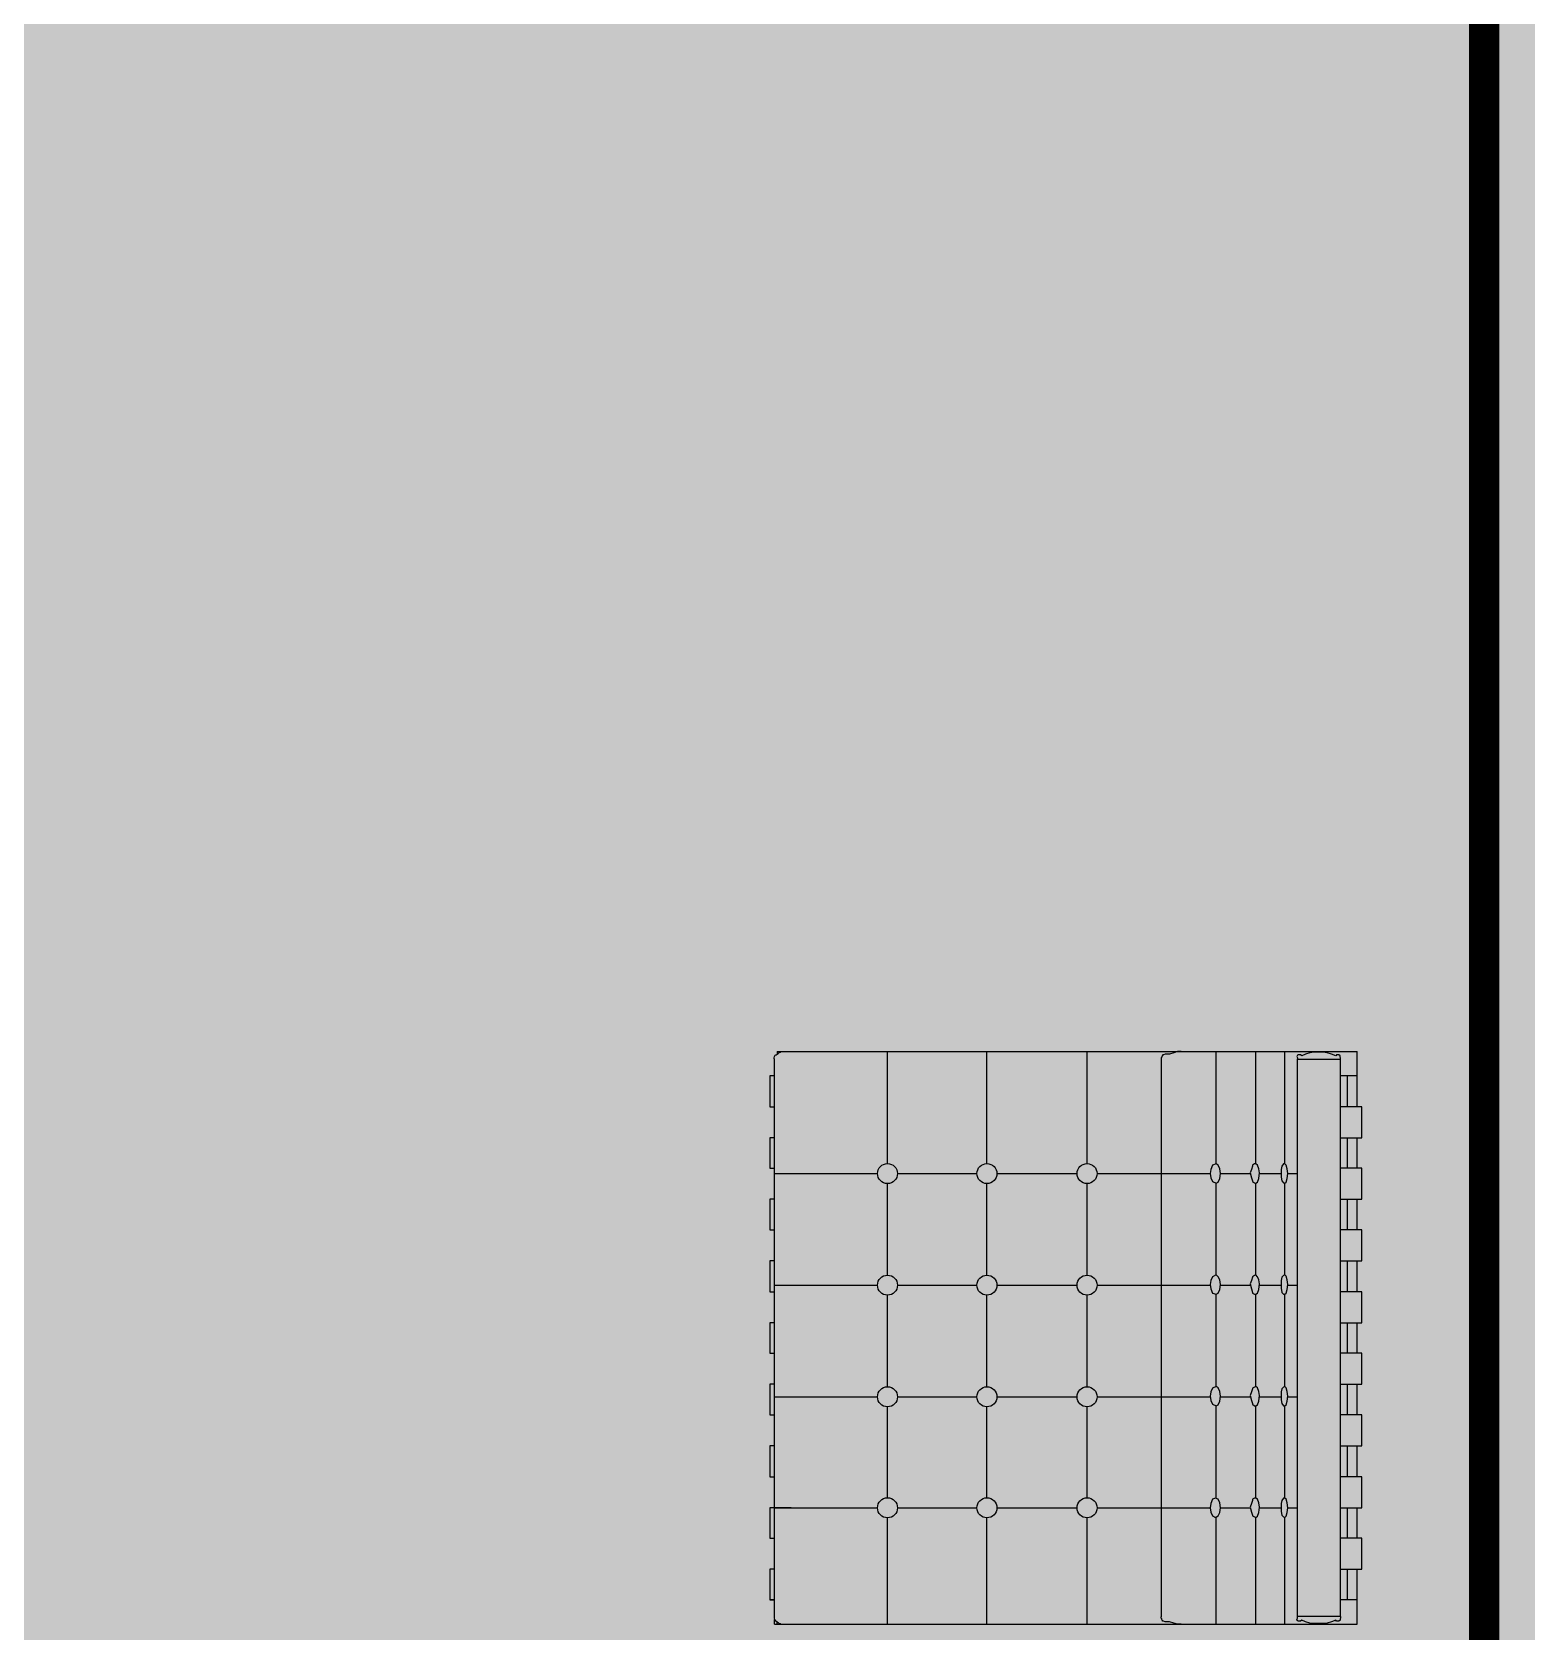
# Model space of a CAD drawing. Header units: millimetres. Extents: x 11706 to 69606, y 10911 to 38811.
# Drawn here: x 41906 to 43863, y 13744 to 15837 of the extents above; entities that cross this region are included whole.
import ezdxf

# ---------------------------------------------------------------- set-up
doc = ezdxf.new("R2010")
doc.units = ezdxf.units.MM
for name, color, linetype in [('floor', 172, 'Continuous'), ('Furniture', 34, 'Continuous'), ('wall', 5, 'Continuous')]:
    doc.layers.add(name, color=color, linetype=linetype)
doc.layers.add('hatch', color=252, linetype='Continuous', lineweight=0)
doc.layers.add('windows line', color=151, linetype='Continuous', lineweight=0)

# ---------------------------------------------------------------- blocks, each defined once
blk = doc.blocks.new('sadfaaa')
at = {"layer": 'hatch', "ltscale": 10}
blk.add_hatch(color=254, dxfattribs=at).paths.add_polyline_path([(-5.55625, 365.125), (-5.55625, 366.7125), (-6.35, 368.3), (-6.35, 374.65), (-768.35, 374.65), (-768.35, 302.41875), (-774.7, 302.41875), (-774.7, 261.9375), (-768.35, 261.9375), (-768.35, 222.25), (-774.7, 222.25), (-774.7, 181.76875), (-768.35, 181.76875), (-768.35, 141.2875), (-774.7, 141.2875), (-774.7, 100.80625), (-768.35, 100.80625), (-768.35, 60.325), (-774.7, 60.325), (-774.7, 19.84375), (-768.35, 19.84375), (-768.35, -19.84375), (-774.7, -19.84375), (-774.7, -60.325), (-768.35, -60.325), (-768.35, -100.80625), (-774.7, -100.80625), (-774.7, -141.2875), (-768.35, -141.2875), (-768.35, -181.76875), (-774.7, -181.76875), (-774.7, -222.25), (-768.35, -222.25), (-768.35, -261.9375), (-774.7, -261.9375), (-774.7, -302.41875), (-768.35, -302.41875), (-768.35, -374.65), (-9.525, -374.65), (-9.525, -370.68125), (-7.9375, -370.68125), (-7.14375, -369.8875), (-6.35, -368.3), (-5.55625, -366.7125), (-5.55625, -365.125)])
for p, q in [((-768.35, 374.65), (-768.35, 302.41875)), ((-6.35, 374.65), (-768.35, 374.65)), ((-746.91875, 366.7125), (-746.125, 367.50625)), ((-746.91875, 365.91875), (-746.91875, 366.7125)), ((-746.91875, 364.33125), (-746.91875, 365.91875)), ((-746.91875, 365.91875), (-746.91875, 365.91875)), ((-746.91875, 364.33125), (-746.91875, -364.33125)), ((-746.125, 369.09375), (-744.5375, 370.68125)), ((-746.125, 369.09375), (-746.125, 369.09375)), ((-746.125, 367.50625), (-746.125, 369.09375)), ((-744.5375, 370.68125), (-742.95, 370.68125)), ((-742.95, 370.68125), (-741.3625, 370.68125)), ((-741.3625, 370.68125), (-740.56875, 369.09375)), ((-740.56875, 369.09375), (-735.0125, 371.475)), ((-735.0125, 371.475), (-729.45625, 373.0625)), ((-729.45625, 373.0625), (-723.9, 373.85625)), ((-723.9, 373.85625), (-718.34375, 373.85625)), ((-718.34375, 373.85625), (-711.99375, 373.85625)), ((-711.99375, 373.85625), (-706.4375, 373.0625)), ((-706.4375, 373.0625), (-700.88125, 371.475)), ((-700.88125, 371.475), (-696.11875, 369.09375)), ((-696.11875, 369.09375), (-694.53125, 370.68125)), ((-694.53125, 370.68125), (-692.94375, 370.68125)), ((-692.94375, 370.68125), (-691.35625, 370.68125)), ((-691.35625, 370.68125), (-690.5625, 369.8875)), ((-690.5625, 369.8875), (-689.76875, 368.3)), ((-689.76875, 368.3), (-690.5625, 366.7125)), ((-690.5625, 366.7125), (-690.5625, 365.91875)), ((-690.5625, 365.91875), (-690.5625, 364.33125)), ((-690.5625, 364.33125), (-690.5625, -364.33125)), ((-15.08125, 374.65), (-17.4625, 374.65)), ((-13.49375, 373.85625), (-15.08125, 374.65)), ((-11.90625, 373.0625), (-13.49375, 373.85625)), ((-11.1125, 372.26875), (-11.90625, 373.0625)), ((-9.525, 371.475), (-11.1125, 372.26875)), ((-9.525, 374.65), (-9.525, 371.475)), ((-8.73125, 370.68125), (-9.525, 371.475)), ((-7.9375, 370.68125), (-8.73125, 370.68125)), ((-7.14375, 369.8875), (-7.9375, 370.68125)), ((-6.35, 368.3), (-7.14375, 369.8875)), ((-6.35, 374.65), (-6.35, 368.3)), ((-5.55625, 366.7125), (-6.35, 368.3)), ((-5.55625, 365.125), (-5.55625, 366.7125)), ((-5.55625, -365.125), (-5.55625, 365.125)), ((-746.91875, 302.41875), (-774.7, 302.41875)), ((-774.7, 302.41875), (-774.7, 261.9375)), ((-774.7, 261.9375), (-746.91875, 261.9375)), ((-768.35, 261.9375), (-768.35, 222.25)), ((-746.91875, 222.25), (-774.7, 222.25)), ((-774.7, 222.25), (-774.7, 181.76875)), ((-774.7, 181.76875), (-746.91875, 181.76875)), ((-768.35, 181.76875), (-768.35, 141.2875)), ((-746.91875, 141.2875), (-774.7, 141.2875)), ((-774.7, 141.2875), (-774.7, 100.80625)), ((-774.7, 100.80625), (-746.91875, 100.80625)), ((-768.35, 100.80625), (-768.35, 60.325)), ((-774.7, 60.325), (-774.7, 19.84375)), ((-746.91875, 60.325), (-774.7, 60.325)), ((-774.7, 19.84375), (-746.91875, 19.84375)), ((-768.35, 19.84375), (-768.35, -19.84375)), ((-774.7, -19.84375), (-774.7, -60.325)), ((-746.91875, -19.84375), (-774.7, -19.84375)), ((-774.7, -60.325), (-746.91875, -60.325)), ((-768.35, -60.325), (-768.35, -100.80625)), ((-746.91875, -100.80625), (-774.7, -100.80625)), ((-774.7, -100.80625), (-774.7, -141.2875)), ((-774.7, -141.2875), (-746.91875, -141.2875)), ((-768.35, -141.2875), (-768.35, -181.76875)), ((-746.91875, -181.76875), (-774.7, -181.76875)), ((-774.7, -181.76875), (-774.7, -222.25)), ((-774.7, -222.25), (-746.91875, -222.25)), ((-768.35, -222.25), (-768.35, -261.9375)), ((-746.91875, -261.9375), (-774.7, -261.9375)), ((-774.7, -261.9375), (-774.7, -302.41875)), ((-774.7, -302.41875), (-746.91875, -302.41875)), ((-768.35, -302.41875), (-768.35, -374.65)), ((-9.525, -374.65), (-768.35, -374.65)), ((-746.91875, -364.33125), (-746.91875, -365.91875)), ((-746.91875, -365.91875), (-746.91875, -365.91875)), ((-746.91875, -365.91875), (-746.91875, -366.7125)), ((-746.91875, -366.7125), (-746.125, -367.50625)), ((-746.125, -367.50625), (-746.125, -369.09375)), ((-746.125, -369.09375), (-746.125, -369.09375)), ((-746.125, -369.09375), (-744.5375, -370.68125)), ((-744.5375, -370.68125), (-742.95, -370.68125)), ((-742.95, -370.68125), (-741.3625, -370.68125)), ((-741.3625, -370.68125), (-740.56875, -369.09375)), ((-740.56875, -369.09375), (-735.0125, -371.475)), ((-735.0125, -371.475), (-729.45625, -373.0625)), ((-729.45625, -373.0625), (-723.9, -373.85625)), ((-723.9, -373.85625), (-718.34375, -373.85625)), ((-718.34375, -373.85625), (-711.99375, -373.85625)), ((-711.99375, -373.85625), (-706.4375, -373.0625)), ((-706.4375, -373.0625), (-700.88125, -371.475)), ((-700.88125, -371.475), (-696.11875, -369.09375)), ((-696.11875, -369.09375), (-694.53125, -370.68125)), ((-694.53125, -370.68125), (-692.94375, -370.68125)), ((-692.94375, -370.68125), (-691.35625, -370.68125)), ((-691.35625, -370.68125), (-690.5625, -369.8875)), ((-690.5625, -365.91875), (-690.5625, -364.33125)), ((-690.5625, -366.7125), (-690.5625, -365.91875)), ((-689.76875, -368.3), (-690.5625, -366.7125)), ((-690.5625, -369.8875), (-689.76875, -368.3)), ((-15.08125, -374.65), (-17.4625, -374.65)), ((-13.49375, -373.85625), (-15.08125, -374.65)), ((-11.90625, -373.0625), (-13.49375, -373.85625)), ((-11.1125, -372.26875), (-11.90625, -373.0625)), ((-9.525, -371.475), (-11.1125, -372.26875)), ((-8.73125, -370.68125), (-9.525, -371.475)), ((-9.525, -374.65), (-9.525, -371.475)), ((-7.9375, -370.68125), (-8.73125, -370.68125)), ((-7.14375, -369.8875), (-7.9375, -370.68125)), ((-6.35, -368.3), (-7.14375, -369.8875)), ((-5.55625, -366.7125), (-6.35, -368.3)), ((-5.55625, -365.125), (-5.55625, -366.7125))]:
    blk.add_line(p, q)
at = {"color": 0}
for p, q in [((-746.91875, 364.33125), (-689.76875, 364.33125)), ((-673.89375, 374.65), (-673.89375, 234.95)), ((-635.79375, 374.65), (-635.79375, 234.95)), ((-584.2, 374.65), (-584.2, 234.15625)), ((-538.1625, 374.65), (-533.4, 374.65)), ((-533.4, 374.65), (-528.6375, 373.0625)), ((-528.6375, 373.0625), (-523.08125, 371.475)), ((-523.08125, 371.475), (-517.525, 371.475)), ((-517.525, 371.475), (-515.14375, 370.68125)), ((-515.14375, 370.68125), (-514.35, 370.68125)), ((-514.35, 370.68125), (-513.55625, 369.09375)), ((-513.55625, 369.09375), (-512.7625, 368.3)), ((-512.7625, 368.3), (-512.7625, 367.50625)), ((-512.7625, 367.50625), (-511.96875, 366.7125)), ((-511.96875, 366.7125), (-511.96875, 365.125)), ((-511.96875, -365.125), (-511.96875, 365.125)), ((-415.13125, 374.65), (-415.13125, 235.74375)), ((-284.1625, 374.65), (-284.1625, 235.74375)), ((-153.9875, 374.65), (-153.9875, 235.74375)), ((-768.35, 342.9), (-746.91875, 342.9)), ((-755.65, 302.41875), (-755.65, 342.9)), ((0, 342.9), (-5.55625, 342.9)), ((-5.55625, 342.9), (0, 342.9)), ((0, 302.41875), (0, 342.9)), ((-5.55625, 302.41875), (0, 302.41875)), ((-755.65, 222.25), (-755.65, 261.9375)), ((0, 261.9375), (-5.55625, 261.9375)), ((0, 222.25), (0, 261.9375)), ((-675.48125, 233.3625), (-677.06875, 228.6)), ((-673.89375, 234.95), (-675.48125, 233.3625)), ((-672.30625, 234.15625), (-673.89375, 234.95)), ((-669.925, 231.775), (-672.30625, 234.15625)), ((-669.13125, 227.0125), (-669.925, 231.775)), ((-638.175, 233.3625), (-639.7625, 228.6)), ((-635.79375, 234.95), (-638.175, 233.3625)), ((-634.20625, 234.15625), (-635.79375, 234.95)), ((-631.825, 232.56875), (-634.20625, 234.15625)), ((-631.825, 231.775), (-631.825, 232.56875)), ((-630.2375, 227.80625), (-631.825, 231.775)), ((-586.58125, 232.56875), (-588.9625, 228.6)), ((-583.40625, 234.95), (-586.58125, 232.56875)), ((-579.4375, 232.56875), (-583.40625, 234.95)), ((-577.05625, 227.80625), (-579.4375, 232.56875)), ((-677.8625, 222.25), (-690.5625, 222.25)), ((-677.06875, 228.6), (-677.8625, 222.25)), ((-677.8625, 222.25), (-677.06875, 215.9)), ((-677.06875, 215.9), (-675.48125, 211.1375)), ((-675.48125, 211.1375), (-673.89375, 209.55)), ((-673.89375, 209.55), (-672.30625, 209.55)), ((-673.89375, 209.55), (-673.89375, 88.9)), ((-672.30625, 209.55), (-669.925, 212.725)), ((-669.925, 212.725), (-669.13125, 216.69375)), ((-669.13125, 221.45625), (-669.13125, 227.0125)), ((-640.55625, 222.25), (-669.13125, 222.25)), ((-669.13125, 216.69375), (-669.13125, 221.45625)), ((-639.7625, 228.6), (-640.55625, 221.45625)), ((-640.55625, 221.45625), (-639.7625, 215.9)), ((-639.7625, 215.9), (-638.175, 211.1375)), ((-638.175, 211.1375), (-635.79375, 209.55)), ((-635.79375, 209.55), (-634.20625, 209.55)), ((-635.79375, 209.55), (-635.79375, 88.9)), ((-634.20625, 209.55), (-631.825, 211.1375)), ((-631.825, 212.725), (-630.2375, 216.69375)), ((-631.825, 211.1375), (-631.825, 212.725)), ((-628.65, 221.45625), (-630.2375, 227.80625)), ((-630.2375, 216.69375), (-628.65, 221.45625)), ((-588.9625, 222.25), (-629.44375, 222.25)), ((-588.9625, 228.6), (-589.75625, 222.25)), ((-589.75625, 222.25), (-588.9625, 215.9)), ((-588.9625, 215.9), (-586.58125, 211.1375)), ((-586.58125, 211.1375), (-583.40625, 209.55)), ((-584.2, 209.55), (-584.2, 88.9)), ((-583.40625, 209.55), (-579.4375, 211.1375)), ((-579.4375, 211.1375), (-577.05625, 216.69375)), ((-576.2625, 222.25), (-577.05625, 227.80625)), ((-577.05625, 216.69375), (-576.2625, 222.25)), ((-427.83125, 222.25), (-576.2625, 222.25)), ((-415.13125, 209.55), (-415.13125, 89.69375)), ((-297.65625, 222.25), (-401.6375, 222.25)), ((-284.1625, 209.55), (-284.1625, 89.69375)), ((-166.6875, 222.25), (-271.4625, 222.25)), ((-153.9875, 209.55), (-153.9875, 89.69375)), ((-5.55625, 222.25), (-140.49375, 222.25)), ((-27.78125, 222.25), (0, 222.25)), ((-755.65, 141.2875), (-755.65, 181.76875)), ((0, 181.76875), (-5.55625, 181.76875)), ((0, 141.2875), (0, 181.76875)), ((-5.55625, 141.2875), (0, 141.2875)), ((-755.65, 60.325), (-755.65, 100.80625)), ((-675.48125, 87.3125), (-677.06875, 82.55)), ((-673.89375, 88.9), (-675.48125, 87.3125)), ((-672.30625, 88.9), (-673.89375, 88.9)), ((-669.925, 85.725), (-672.30625, 88.9)), ((-669.13125, 80.9625), (-669.925, 85.725)), ((-638.175, 87.3125), (-639.7625, 82.55)), ((-635.79375, 88.9), (-638.175, 87.3125)), ((-634.20625, 88.9), (-635.79375, 88.9)), ((-631.825, 86.51875), (-634.20625, 88.9)), ((-631.825, 85.725), (-631.825, 86.51875)), ((-630.2375, 81.75625), (-631.825, 85.725)), ((-586.58125, 87.3125), (-588.9625, 82.55)), ((-584.2, 88.9), (-586.58125, 87.3125)), ((-579.4375, 86.51875), (-584.2, 88.9)), ((-577.05625, 81.75625), (-579.4375, 86.51875)), ((0, 100.80625), (-5.55625, 100.80625)), ((0, 60.325), (0, 100.80625)), ((-677.8625, 76.99375), (-690.5625, 76.99375)), ((-677.06875, 82.55), (-677.8625, 76.2)), ((-677.8625, 76.2), (-677.06875, 69.85)), ((-677.06875, 69.85), (-675.48125, 65.0875)), ((-675.48125, 65.0875), (-673.89375, 63.5)), ((-673.89375, 63.5), (-672.30625, 64.29375)), ((-673.89375, 63.5), (-673.89375, -57.15)), ((-672.30625, 64.29375), (-669.925, 66.675)), ((-669.925, 66.675), (-669.13125, 70.64375)), ((-669.13125, 75.40625), (-669.13125, 80.9625)), ((-640.55625, 76.99375), (-669.13125, 76.99375)), ((-669.13125, 70.64375), (-669.13125, 75.40625)), ((-639.7625, 82.55), (-640.55625, 75.40625)), ((-640.55625, 75.40625), (-639.7625, 69.85)), ((-639.7625, 69.85), (-638.175, 65.0875)), ((-638.175, 65.0875), (-635.79375, 63.5)), ((-635.79375, 63.5), (-634.20625, 64.29375)), ((-635.79375, 63.5), (-635.79375, -57.15)), ((-634.20625, 64.29375), (-631.825, 65.88125)), ((-631.825, 66.675), (-630.2375, 70.64375)), ((-631.825, 65.88125), (-631.825, 66.675)), ((-628.65, 75.40625), (-630.2375, 81.75625)), ((-630.2375, 70.64375), (-628.65, 75.40625)), ((-589.75625, 76.99375), (-629.44375, 76.99375)), ((-588.9625, 82.55), (-589.75625, 76.2)), ((-589.75625, 76.2), (-588.9625, 69.85)), ((-588.9625, 69.85), (-586.58125, 65.0875)), ((-586.58125, 65.0875), (-584.2, 63.5)), ((-584.2, 63.5), (-579.4375, 65.88125)), ((-584.2, 63.5), (-584.2, -57.15)), ((-579.4375, 65.88125), (-577.05625, 70.64375)), ((-576.2625, 76.2), (-577.05625, 81.75625)), ((-427.83125, 76.99375), (-577.05625, 76.99375)), ((-577.05625, 70.64375), (-576.2625, 76.2)), ((-415.13125, 63.5), (-415.13125, -56.35625)), ((-297.65625, 76.99375), (-401.6375, 76.99375)), ((-284.1625, 63.5), (-284.1625, -56.35625)), ((-166.6875, 76.99375), (-271.4625, 76.99375)), ((-153.9875, 63.5), (-153.9875, -56.35625)), ((-5.55625, 76.99375), (-140.49375, 76.99375)), ((-5.55625, 60.325), (0, 60.325)), ((-755.65, -19.84375), (-755.65, 19.84375)), ((0, 19.84375), (-5.55625, 19.84375)), ((0, -19.84375), (0, 19.84375)), ((-5.55625, -19.84375), (0, -19.84375)), ((-755.65, -100.80625), (-755.65, -60.325)), ((-675.48125, -58.7375), (-677.06875, -63.5)), ((-673.89375, -57.15), (-675.48125, -58.7375)), ((-672.30625, -57.15), (-673.89375, -57.15)), ((-669.925, -59.53125), (-672.30625, -57.15)), ((-669.13125, -65.0875), (-669.925, -59.53125)), ((-638.175, -58.7375), (-639.7625, -63.5)), ((-635.79375, -57.15), (-638.175, -58.7375)), ((-634.20625, -57.15), (-635.79375, -57.15)), ((-631.825, -58.7375), (-634.20625, -57.15)), ((-631.825, -59.53125), (-631.825, -58.7375)), ((-630.2375, -64.29375), (-631.825, -59.53125)), ((-586.58125, -58.7375), (-588.9625, -63.5)), ((-584.2, -57.15), (-586.58125, -58.7375)), ((-579.4375, -58.7375), (-584.2, -57.15)), ((-577.05625, -64.29375), (-579.4375, -58.7375)), ((0, -60.325), (-5.55625, -60.325)), ((0, -100.80625), (0, -60.325)), ((-677.8625, -69.05625), (-690.5625, -69.05625)), ((-677.06875, -63.5), (-677.8625, -69.85)), ((-677.8625, -69.85), (-677.06875, -76.2)), ((-677.06875, -76.2), (-675.48125, -80.9625)), ((-675.48125, -80.9625), (-673.89375, -82.55)), ((-673.89375, -82.55), (-672.30625, -81.75625)), ((-673.89375, -82.55), (-673.89375, -202.40625)), ((-672.30625, -81.75625), (-669.925, -79.375)), ((-669.925, -79.375), (-669.13125, -75.40625)), ((-669.13125, -70.64375), (-669.13125, -65.0875)), ((-640.55625, -69.05625), (-669.13125, -69.05625)), ((-669.13125, -75.40625), (-669.13125, -70.64375)), ((-639.7625, -63.5), (-640.55625, -70.64375)), ((-640.55625, -70.64375), (-639.7625, -76.2)), ((-639.7625, -76.2), (-638.175, -80.16875)), ((-638.175, -80.16875), (-635.79375, -82.55)), ((-635.79375, -82.55), (-634.20625, -81.75625)), ((-635.79375, -82.55), (-635.79375, -202.40625)), ((-634.20625, -81.75625), (-631.825, -80.16875)), ((-631.825, -79.375), (-630.2375, -75.40625)), ((-631.825, -80.16875), (-631.825, -79.375)), ((-628.65, -70.64375), (-630.2375, -64.29375)), ((-630.2375, -75.40625), (-628.65, -70.64375)), ((-589.75625, -69.05625), (-629.44375, -69.05625)), ((-588.9625, -63.5), (-589.75625, -69.85)), ((-589.75625, -69.85), (-588.9625, -76.2)), ((-588.9625, -76.2), (-586.58125, -80.16875)), ((-586.58125, -80.16875), (-584.2, -82.55)), ((-584.2, -82.55), (-579.4375, -80.16875)), ((-584.2, -82.55), (-584.2, -202.40625)), ((-579.4375, -80.16875), (-577.05625, -75.40625)), ((-576.2625, -69.85), (-577.05625, -64.29375)), ((-427.83125, -69.05625), (-577.05625, -69.05625)), ((-577.05625, -75.40625), (-576.2625, -69.85)), ((-415.13125, -82.55), (-415.13125, -201.6125)), ((-297.65625, -69.05625), (-401.6375, -69.05625)), ((-284.1625, -82.55), (-284.1625, -201.6125)), ((-166.6875, -69.05625), (-271.4625, -69.05625)), ((-153.9875, -82.55), (-153.9875, -201.6125)), ((-5.55625, -69.05625), (-140.49375, -69.05625)), ((-5.55625, -100.80625), (0, -100.80625)), ((-755.65, -181.76875), (-755.65, -141.2875)), ((0, -141.2875), (-5.55625, -141.2875)), ((0, -181.76875), (0, -141.2875)), ((-5.55625, -181.76875), (0, -181.76875)), ((-677.06875, -208.75625), (-677.8625, -215.10625)), ((-675.48125, -203.99375), (-677.06875, -208.75625)), ((-673.89375, -202.40625), (-675.48125, -203.99375)), ((-672.30625, -203.2), (-673.89375, -202.40625)), ((-669.925, -205.58125), (-672.30625, -203.2)), ((-669.13125, -210.34375), (-669.925, -205.58125)), ((-639.7625, -208.75625), (-640.55625, -215.9)), ((-638.175, -203.99375), (-639.7625, -208.75625)), ((-635.79375, -202.40625), (-638.175, -203.99375)), ((-634.20625, -203.2), (-635.79375, -202.40625)), ((-631.825, -204.7875), (-634.20625, -203.2)), ((-631.825, -205.58125), (-631.825, -204.7875)), ((-630.2375, -209.55), (-631.825, -205.58125)), ((-588.9625, -208.75625), (-589.75625, -215.10625)), ((-586.58125, -203.99375), (-588.9625, -208.75625)), ((-584.2, -202.40625), (-586.58125, -203.99375)), ((-579.4375, -204.7875), (-584.2, -202.40625)), ((-577.05625, -209.55), (-579.4375, -204.7875)), ((-755.65, -261.9375), (-755.65, -222.25)), ((-677.8625, -215.10625), (-690.5625, -215.10625)), ((-677.8625, -215.10625), (-677.06875, -221.45625)), ((-677.06875, -221.45625), (-675.48125, -226.21875)), ((-675.48125, -226.21875), (-673.89375, -227.80625)), ((-673.89375, -227.80625), (-672.30625, -227.80625)), ((-673.89375, -227.80625), (-673.89375, -374.65)), ((-672.30625, -227.80625), (-669.925, -224.63125)), ((-669.925, -224.63125), (-669.13125, -220.6625)), ((-669.13125, -215.9), (-669.13125, -210.34375)), ((-640.55625, -215.10625), (-669.13125, -215.10625)), ((-669.13125, -220.6625), (-669.13125, -215.9)), ((-640.55625, -215.9), (-639.7625, -221.45625)), ((-639.7625, -221.45625), (-638.175, -226.21875)), ((-638.175, -226.21875), (-635.79375, -227.80625)), ((-635.79375, -227.80625), (-634.20625, -227.80625)), ((-635.79375, -227.80625), (-635.79375, -374.65)), ((-634.20625, -227.80625), (-631.825, -226.21875)), ((-631.825, -224.63125), (-630.2375, -220.6625)), ((-631.825, -226.21875), (-631.825, -224.63125)), ((-628.65, -215.9), (-630.2375, -209.55)), ((-630.2375, -220.6625), (-628.65, -215.9)), ((-589.75625, -215.10625), (-629.44375, -215.10625)), ((-589.75625, -215.10625), (-588.9625, -221.45625)), ((-588.9625, -221.45625), (-586.58125, -226.21875)), ((-586.58125, -226.21875), (-584.2, -227.80625)), ((-584.2, -227.80625), (-579.4375, -226.21875)), ((-584.2, -227.80625), (-584.2, -374.65)), ((-579.4375, -226.21875), (-577.05625, -220.6625)), ((-576.2625, -215.10625), (-577.05625, -209.55)), ((-577.05625, -220.6625), (-576.2625, -215.10625)), ((-427.83125, -215.10625), (-577.05625, -215.10625)), ((-415.13125, -227.80625), (-415.13125, -374.65)), ((-297.65625, -215.10625), (-401.6375, -215.10625)), ((-284.1625, -227.80625), (-284.1625, -374.65)), ((-166.6875, -215.10625), (-271.4625, -215.10625)), ((-153.9875, -227.80625), (-153.9875, -374.65)), ((-5.55625, -215.10625), (-140.49375, -215.10625)), ((0, -222.25), (-5.55625, -222.25)), ((0, -261.9375), (0, -222.25)), ((-5.55625, -261.9375), (0, -261.9375)), ((-755.65, -342.9), (-755.65, -302.41875)), ((0, -302.41875), (-5.55625, -302.41875)), ((0, -342.9), (0, -302.41875)), ((-768.35, -342.9), (-746.91875, -342.9)), ((-5.55625, -342.9), (0, -342.9)), ((-746.91875, -364.33125), (-689.76875, -364.33125)), ((-538.1625, -374.65), (-533.4, -374.65)), ((-533.4, -374.65), (-528.6375, -373.0625)), ((-528.6375, -373.0625), (-523.08125, -371.475)), ((-523.08125, -371.475), (-517.525, -371.475)), ((-517.525, -371.475), (-515.14375, -370.68125)), ((-515.14375, -370.68125), (-514.35, -370.68125)), ((-514.35, -370.68125), (-513.55625, -369.09375)), ((-513.55625, -369.09375), (-512.7625, -368.3)), ((-512.7625, -367.50625), (-511.96875, -366.7125)), ((-512.7625, -368.3), (-512.7625, -367.50625)), ((-511.96875, -366.7125), (-511.96875, -365.125))]:
    blk.add_line(p, q, dxfattribs=at)
for centre in [(-415.13125, 222.25), (-284.1625, 222.25), (-153.9875, 222.25), (-415.13125, 76.99375), (-284.1625, 76.99375), (-153.9875, 76.99375), (-415.13125, -69.05625), (-284.1625, -69.05625), (-153.9875, -69.05625), (-415.13125, -215.10625), (-284.1625, -215.10625), (-153.9875, -215.10625)]:
    blk.add_circle(centre, 13.09086, dxfattribs=at)

msp = doc.modelspace()

# ---------------------------------------------------------------- hatches: boundary and pattern name
at = {"layer": 'floor'}
h = msp.add_hatch(dxfattribs=at)
h.set_pattern_fill('ANGLE', color=252, scale=40, style=0)
h.set_pattern_definition([(0, (-135610.08, 201539), (0, 279.4), [203.2, -76.2]), (90, (-135610.08, 201539), (-279.4, 2e-14), [203.2, -76.2])])
h.paths.add_polyline_path([(34106.5, 24820.5), (40906.5, 24820.5), (40906.5, 14885.5), (34106.5, 14885.5)], flags=16)
h.paths.add_polyline_path([(31206.5, 27460.5), (34706.5, 27460.5), (34706.5, 28235.5), (35906.5, 28235.5), (35906.5, 27415.5), (35911.5, 27410.5), (36901.5, 27410.5), (36906.5, 27415.5), (36906.5, 28235.5), (38106.5, 28235.5), (38106.5, 27415.5), (38111.5, 27410.5), (38631.5, 27410.5), (39406.5, 27410.5), (39406.5, 28260.5), (43006.5, 28260.5), (43006.5, 27460.5), (43806.5, 27460.5), (43806.5, 11710.5), (31206.5, 11710.5)])
at = {"layer": 'floor', "true_color": 0xfef4cd}
h = msp.add_hatch(color=254, dxfattribs=at)
h.paths.add_polyline_path([(43806.5, 27460.5), (48531.5, 27460.5), (48531.5, 22685.5), (48306.5, 22685.5), (48306.5, 22085.5), (48906.5, 22085.5), (48906.5, 22685.5), (48681.5, 22685.5), (48681.5, 27460.5), (63331.5, 27460.5), (63331.5, 22685.5), (63106.5, 22685.5), (63106.5, 22085.5), (63706.5, 22085.5), (63706.5, 22310.5), (63856.5, 22310.5), (63856.5, 22460.5), (63706.5, 22460.5), (63706.5, 22685.5), (63481.5, 22685.5), (63481.5, 27460.5), (68906.5, 27460.5), (68906.5, 22460.5), (64667.3, 22460.5), (64667.3, 22311.1), (65306.5, 22311.1), (65306.5, 20885.5), (65406.5, 20885.5), (65406.5, 22311.1), (68906.5, 22311.1), (68906.5, 19785.5), (65406.5, 19785.5), (65406.5, 19885.5), (65306.5, 19885.5), (65306.5, 19585.5), (65406.5, 19585.5), (65406.5, 18585.5), (65306.5, 18585.5), (65306.5, 17010.5), (64906.5, 17010.5), (64906.5, 16760.5), (63906.5, 16760.5), (63906.5, 17010.5), (63706.5, 17010.5), (63706.5, 17085.5), (63106.5, 17085.5), (63106.5, 16485.5), (63506.5, 16485.5), (63506.5, 11710.5), (56081.5, 11710.5), (56081.5, 16485.5), (56306.5, 16485.5), (56306.5, 17085.5), (55706.5, 17085.5), (55706.5, 16485.5), (55931.5, 16485.5), (55931.5, 11710.5), (48681.5, 11710.5), (48681.5, 16485.5), (48906.5, 16485.5), (48906.5, 17085.5), (48306.5, 17085.5), (48306.5, 16485.5), (48531.5, 16485.5), (48531.5, 11710.5), (43806.5, 11710.5)])
h.paths.add_polyline_path([(48606.5, 20751.9), (48506.5, 20751.9), (48506.5, 18419.2), (48606.5, 18419.2)], flags=16)
h.paths.add_polyline_path([(55706.5, 22685.5), (56306.5, 22685.5), (56306.5, 22085.5), (55706.5, 22085.5)], flags=16)
at = {"layer": 'hatch', "true_color": 0xc3db84}
h = msp.add_hatch(color=53, dxfattribs=at)
h.paths.add_polyline_path([(34106.5, 24820.5), (40906.5, 24820.5), (40906.5, 14885.5), (34106.5, 14885.5)], flags=16)
h.paths.add_polyline_path([(31206.5, 27460.5), (34706.5, 27460.5), (34706.5, 28235.5), (35906.5, 28235.5), (35906.5, 27415.5), (35911.5, 27410.5), (36901.5, 27410.5), (36906.5, 27415.5), (36906.5, 28235.5), (38106.5, 28235.5), (38106.5, 27415.5), (38111.5, 27410.5), (38631.5, 27410.5), (39406.5, 27410.5), (39406.5, 28260.5), (43006.5, 28260.5), (43006.5, 27460.5), (43806.5, 27460.5), (43806.5, 11710.5), (31206.5, 11710.5)])
at = {"layer": 'wall', "true_color": 0x706e6b}
h = msp.add_hatch(color=8, dxfattribs=at)
h.paths.add_polyline_path([(12406.5, 15910.5), (16506.5, 15910.5), (16506.5, 16010.5), (16606.5, 16010.5), (16606.5, 14810.5), (16506.5, 14810.5), (16506.5, 15810.5), (12406.5, 15810.5)])
h.paths.add_polyline_path([(68906.5, 19785.5), (65406.5, 19785.5), (65406.5, 19885.5), (65306.5, 19885.5), (65306.5, 19585.5), (65406.5, 19585.5), (65406.5, 19685.5), (68906.5, 19685.5)])
h.paths.add_polyline_path([(68906.5, 22460.5), (64667.3, 22460.5), (64667.3, 22311.1), (65306.5, 22311.1), (65306.5, 20885.5), (65406.5, 20885.5), (65406.5, 22311.1), (68906.5, 22311.1)])
h.paths.add_polyline_path([(16606.5, 13910.5), (16506.5, 13910.5), (16506.5, 11710.5), (16606.5, 11710.5)])
h.paths.add_polyline_path([(65406.5, 18585.5), (65306.5, 18585.5), (65306.5, 17010.5), (65406.5, 17010.5)])
h.paths.add_polyline_path([(63706.5, 16485.5), (63506.5, 16485.5), (63506.5, 11710.5), (63706.5, 11710.5)])
h.paths.add_polyline_path([(63906.5, 17010.5), (63706.5, 17010.5), (63706.5, 16760.5), (63906.5, 16760.5)])
h.paths.add_polyline_path([(66906.5, 17010.5), (64906.5, 17010.5), (64906.5, 16760.5), (66906.5, 16760.5)])
h.paths.add_polyline_path([(63481.5, 27460.5), (63331.5, 27460.5), (63331.5, 22685.5), (63481.5, 22685.5)], flags=16)
h.paths.add_polyline_path([(63856.5, 22460.5), (63706.5, 22460.5), (63706.5, 22310.5), (63856.5, 22310.5)], flags=17)
h.paths.add_polyline_path([(56081.5, 16485.5), (55931.5, 16485.5), (55931.5, 11710.5), (56081.5, 11710.5)])
h.paths.add_polyline_path([(48681.5, 16485.5), (48531.5, 16485.5), (48531.5, 11710.5), (48681.5, 11710.5)])
h.paths.add_polyline_path([(48681.5, 27460.5), (48531.5, 27460.5), (48531.5, 22685.5), (48681.5, 22685.5)], flags=16)
h.paths.add_polyline_path([(19056.5, 22085.5), (18956.5, 22085.5), (18956.5, 17085.5), (19056.5, 17085.5)])
h.paths.add_polyline_path([(26806.5, 13826.7), (26706.5, 13826.7), (26706.5, 11710.5), (26806.5, 11710.5)])
h.paths.add_polyline_path([(18706.5, 22435.5), (12406.5, 22435.5), (12406.5, 22335.5), (18706.5, 22335.5)])
h.paths.add_polyline_path([(26106.5, 22435.5), (19306.5, 22435.5), (19306.5, 22335.5), (26106.5, 22335.5)], flags=17)
h.paths.add_polyline_path([(12406.5, 18085.5), (12406.5, 18185.5), (16606.5, 18185.5), (16606.5, 16910.5), (16506.5, 16910.5), (16506.5, 18085.5)])
h.paths.add_polyline_path([(31206.5, 16835.5), (28206.5, 16835.5), (28206.5, 16735.5), (31206.5, 16735.5)])
h.paths.add_polyline_path([(19306.5, 22956.8), (19206.5, 22956.8), (19206.5, 22685.5), (19306.5, 22685.5)], flags=17)
h.paths.add_polyline_path([(28206.5, 22435.5), (31206.5, 22435.5), (31206.5, 22335.5), (28206.5, 22335.5)], flags=17)
h.paths.add_polyline_path([(69506.5, 20085.5), (68906.5, 20085.5), (68906.5, 19485.5), (69506.5, 19485.5)])
h.paths.add_polyline_path([(66906.5, 15610.5), (66906.5, 17010.5), (68906.5, 17010.5), (68906.5, 17885.5), (69606.5, 17885.5), (69606.5, 16310.5), (67606.5, 16310.5), (67606.5, 15610.5)])
h.paths.add_polyline_path([(48606.5, 20751.9), (48506.5, 20751.9), (48506.5, 18419.2), (48606.5, 18419.2)])
h.paths.add_polyline_path([(43506.5, 11710.5), (44106.5, 11710.5), (44106.5, 11010.5), (43506.5, 11010.5)])
h.paths.add_polyline_path([(63106.5, 22685.5), (63706.5, 22685.5), (63706.5, 22085.5), (63106.5, 22085.5)], flags=17)
h.paths.add_polyline_path([(69606.5, 23085.5), (68906.5, 23085.5), (68906.5, 21685.5), (69606.5, 21685.5)])
h.paths.add_polyline_path([(65706.5, 11710.5), (66906.5, 11710.5), (66906.5, 14610.5), (67606.5, 14610.5), (67606.5, 10910.5), (65706.5, 10910.5)])
h.paths.add_polyline_path([(62706.5, 11710.5), (64106.5, 11710.5), (64106.5, 10910.5), (62706.5, 10910.5)])
h.paths.add_polyline_path([(55306.5, 11710.5), (56706.5, 11710.5), (56706.5, 10910.5), (55306.5, 10910.5)])
h.paths.add_polyline_path([(47906.5, 11710.5), (49306.5, 11710.5), (49306.5, 10910.5), (47906.5, 10910.5)])
h.paths.add_polyline_path([(60506.5, 11710.5), (61106.5, 11710.5), (61106.5, 11010.5), (60506.5, 11010.5)])
h.paths.add_polyline_path([(58306.5, 11710.5), (58906.5, 11710.5), (58906.5, 11010.5), (58306.5, 11010.5)])
h.paths.add_polyline_path([(53106.5, 11710.5), (53706.5, 11710.5), (53706.5, 11010.5), (53106.5, 11010.5)])
h.paths.add_polyline_path([(50906.5, 11710.5), (51506.5, 11710.5), (51506.5, 11010.5), (50906.5, 11010.5)])
h.paths.add_polyline_path([(45706.5, 11710.5), (46306.5, 11710.5), (46306.5, 11010.5), (45706.5, 11010.5)])
h.paths.add_polyline_path([(48306.5, 17085.5), (48906.5, 17085.5), (48906.5, 16485.5), (48306.5, 16485.5)])
h.paths.add_polyline_path([(55706.5, 17085.5), (56306.5, 17085.5), (56306.5, 16485.5), (55706.5, 16485.5)])
h.paths.add_polyline_path([(63106.5, 17085.5), (63706.5, 17085.5), (63706.5, 16485.5), (63106.5, 16485.5)])
h.paths.add_polyline_path([(55706.5, 22685.5), (56306.5, 22685.5), (56306.5, 22085.5), (55706.5, 22085.5)], flags=17)
h.paths.add_polyline_path([(48306.5, 22685.5), (48906.5, 22685.5), (48906.5, 22085.5), (48306.5, 22085.5)], flags=17)
h.paths.add_polyline_path([(40506.5, 11710.5), (41906.5, 11710.5), (41906.5, 10910.5), (40506.5, 10910.5)])
h.paths.add_polyline_path([(33506.5, 17085.5), (34106.5, 17085.5), (34106.5, 16485.5), (33506.5, 16485.5)])
h.paths.add_polyline_path([(40906.5, 17085.5), (41506.5, 17085.5), (41506.5, 16485.5), (40906.5, 16485.5)])
h.paths.add_polyline_path([(40906.5, 22685.5), (41506.5, 22685.5), (41506.5, 22085.5), (40906.5, 22085.5)], flags=17)
h.paths.add_polyline_path([(33506.5, 22685.5), (34106.5, 22685.5), (34106.5, 22085.5), (33506.5, 22085.5)], flags=17)
h.paths.add_polyline_path([(26406.5, 20751.9), (26506.5, 20751.9), (26506.5, 18419.2), (26406.5, 18419.2)])
h.paths.add_polyline_path([(33106.5, 11710.5), (34506.5, 11710.5), (34506.5, 10910.5), (33106.5, 10910.5)])
h.paths.add_polyline_path([(38306.5, 11710.5), (38906.5, 11710.5), (38906.5, 11010.5), (38306.5, 11010.5)])
h.paths.add_polyline_path([(36106.5, 11710.5), (36706.5, 11710.5), (36706.5, 11010.5), (36106.5, 11010.5)])
h.paths.add_polyline_path([(30906.5, 11710.5), (31506.5, 11710.5), (31506.5, 11010.5), (30906.5, 11010.5)])
h.paths.add_polyline_path([(11746.5, 20385.5), (12406.5, 20385.5), (12406.5, 20985.5), (11746.5, 20985.5)])
h.paths.add_polyline_path([(12406.5, 20985.5), (11706.5, 20985.5), (11706.5, 23360.5), (12406.5, 23360.5)])
h.paths.add_polyline_path([(11746.5, 18785.5), (12406.5, 18785.5), (12406.5, 18185.5), (11746.5, 18185.5)])
h.paths.add_polyline_path([(11746.5, 15210.5), (12406.5, 15210.5), (12406.5, 15810.5), (11746.5, 15810.5)])
h.paths.add_polyline_path([(11746.5, 13610.5), (12406.5, 13610.5), (12406.5, 13010.5), (11746.5, 13010.5)])
h.paths.add_polyline_path([(12406.5, 18185.5), (11706.5, 18185.5), (11706.5, 15810.5), (12406.5, 15810.5)])
h.paths.add_polyline_path([(25706.5, 11710.5), (27106.5, 11710.5), (27106.5, 10910.5), (25706.5, 10910.5)])
h.paths.add_polyline_path([(18306.5, 11710.5), (19706.5, 11710.5), (19706.5, 10910.5), (18306.5, 10910.5)])
h.paths.add_polyline_path([(28706.5, 11710.5), (29306.5, 11710.5), (29306.5, 11010.5), (28706.5, 11010.5)])
h.paths.add_polyline_path([(23506.5, 11710.5), (24106.5, 11710.5), (24106.5, 11010.5), (23506.5, 11010.5)])
h.paths.add_polyline_path([(21306.5, 11710.5), (21906.5, 11710.5), (21906.5, 11010.5), (21306.5, 11010.5)])
h.paths.add_polyline_path([(16306.5, 11710.5), (16906.5, 11710.5), (16906.5, 11010.5), (16306.5, 11010.5)])
h.paths.add_polyline_path([(14306.5, 11710.5), (14906.5, 11710.5), (14906.5, 11010.5), (14306.5, 11010.5)])
h.paths.add_polyline_path([(11706.5, 13010.5), (12406.5, 13010.5), (12406.5, 11710.5), (12906.5, 11710.5), (12906.5, 10910.5), (11706.5, 10910.5)])
h.paths.add_polyline_path([(18706.5, 17085.5), (19306.5, 17085.5), (19306.5, 16485.5), (18706.5, 16485.5)])
h.paths.add_polyline_path([(26106.5, 17085.5), (26706.5, 17085.5), (26706.5, 16485.5), (26106.5, 16485.5)])
h.paths.add_polyline_path([(26106.5, 22685.5), (26706.5, 22685.5), (26706.5, 22085.5), (26106.5, 22085.5)], flags=17)
h.paths.add_polyline_path([(18706.5, 22685.5), (19306.5, 22685.5), (19306.5, 22085.5), (18706.5, 22085.5)], flags=17)
h.paths.add_polyline_path([(14306.5, 31260.5), (14406.5, 31260.5), (14406.5, 30060.5), (14906.5, 30060.5), (14906.5, 29960.5), (14306.5, 29960.5)], flags=17)
h.paths.add_polyline_path([(26456.5, 27460.5), (26356.5, 27460.5), (26356.5, 23766.8), (26456.5, 23766.8)], flags=17)
h.paths.add_polyline_path([(19306.5, 27460.5), (19206.5, 27460.5), (19206.5, 23766.8), (19306.5, 23766.8)], flags=17)
h.paths.add_polyline_path([(11706.5, 28260.5), (12606.5, 28260.5), (12606.5, 27460.5), (12406.5, 27460.5), (12406.5, 26160.5), (11706.5, 26160.5)])
h.paths.add_polyline_path([(16906.5, 27460.5), (13406.5, 27460.5), (13406.5, 28260.5), (16906.5, 28260.5)])
h.paths.add_polyline_path([(11906.5, 30560.5), (11906.5, 31860.5), (15506.5, 31860.5), (15506.5, 28260.5), (14906.5, 28260.5), (14906.5, 31260.5), (12506.5, 31260.5), (12506.5, 30560.5)])
h.paths.add_polyline_path([(12506.5, 29560.5), (11906.5, 29560.5), (11906.5, 28260.5), (12506.5, 28260.5)], flags=17)
h.paths.add_polyline_path([(33106.5, 27460.5), (34506.5, 27460.5), (34506.5, 28260.5), (33106.5, 28260.5)], flags=16)
h.paths.add_polyline_path([(11746.5, 23960.5), (12406.5, 23960.5), (12406.5, 23360.5), (11746.5, 23360.5)])
h.paths.add_polyline_path([(11746.5, 25560.5), (12406.5, 25560.5), (12406.5, 26160.5), (11746.5, 26160.5)])
h.paths.add_polyline_path([(25706.5, 27460.5), (27106.5, 27460.5), (27106.5, 28260.5), (25706.5, 28260.5)], flags=17)
h.paths.add_polyline_path([(18306.5, 27460.5), (19706.5, 27460.5), (19706.5, 28260.5), (18306.5, 28260.5)], flags=17)
h.paths.add_polyline_path([(23506.5, 27460.5), (24106.5, 27460.5), (24106.5, 28160.5), (23506.5, 28160.5)], flags=17)
h.paths.add_polyline_path([(21306.5, 27460.5), (21906.5, 27460.5), (21906.5, 28160.5), (21306.5, 28160.5)], flags=17)
h.paths.add_polyline_path([(30906.5, 27460.5), (31506.5, 27460.5), (31506.5, 28160.5), (30906.5, 28160.5)], flags=17)
h.paths.add_polyline_path([(28706.5, 27460.5), (29306.5, 27460.5), (29306.5, 28160.5), (28706.5, 28160.5)], flags=17)
h.paths.add_polyline_path([(47906.5, 27660.5), (46306.5, 27660.5), (46306.5, 27460.5), (47906.5, 27460.5)], flags=17)
h.paths.add_polyline_path([(45706.5, 27660.5), (44106.5, 27660.5), (44106.5, 27460.5), (45706.5, 27460.5)], flags=17)
h.paths.add_polyline_path([(43006.5, 27460.5), (43006.5, 28260.5), (43406.5, 28260.5), (43406.5, 29360.5), (44106.5, 29360.5), (44106.5, 28260.5), (44106.5, 27460.5)], flags=16)
h.paths.add_polyline_path([(46306.5, 27460.5), (45706.5, 27460.5), (45706.5, 28160.5), (46306.5, 28160.5)], flags=16)
h.paths.add_polyline_path([(55306.5, 27460.5), (56706.5, 27460.5), (56706.5, 28260.5), (55306.5, 28260.5)], flags=16)
h.paths.add_polyline_path([(47906.5, 27460.5), (49306.5, 27460.5), (49306.5, 28260.5), (47906.5, 28260.5)], flags=16)
h.paths.add_polyline_path([(53106.5, 27460.5), (53706.5, 27460.5), (53706.5, 28160.5), (53106.5, 28160.5)], flags=16)
h.paths.add_polyline_path([(50906.5, 27460.5), (51506.5, 27460.5), (51506.5, 28160.5), (50906.5, 28160.5)], flags=16)
h.paths.add_polyline_path([(38306.5, 27460.5), (38306.5, 28260.5), (38406.5, 28260.5), (38406.5, 29160.5), (39106.5, 29160.5), (39106.5, 28260.5), (39406.5, 28260.5), (39406.5, 27460.5)], flags=16)
h.paths.add_polyline_path([(40969.2, 28260.5), (41451.7, 28260.5), (41451.7, 27460.5), (40969.2, 27460.5)], flags=17)
h.paths.add_polyline_path([(67906.5, 27460.5), (67906.5, 28260.5), (69606.5, 28260.5), (69606.5, 26885.5), (68906.5, 26885.5), (68906.5, 27460.5)])
h.paths.add_polyline_path([(65706.5, 27460.5), (66306.5, 27460.5), (66306.5, 28160.5), (65706.5, 28160.5)])
h.paths.add_polyline_path([(62706.5, 27460.5), (64106.5, 27460.5), (64106.5, 28260.5), (62706.5, 28260.5)], flags=16)
h.paths.add_polyline_path([(60506.5, 27460.5), (61106.5, 27460.5), (61106.5, 28160.5), (60506.5, 28160.5)], flags=16)
h.paths.add_polyline_path([(58306.5, 27460.5), (58906.5, 27460.5), (58906.5, 28160.5), (58306.5, 28160.5)], flags=16)
h.paths.add_polyline_path([(69506.5, 25285.5), (68906.5, 25285.5), (68906.5, 24685.5), (69506.5, 24685.5)])
h.paths.add_polyline_path([(48906.5, 31560.5), (48606.5, 31560.5), (48606.5, 31260.5), (48906.5, 31260.5)])
h.paths.add_polyline_path([(48906.5, 38810.5), (48606.5, 38810.5), (48606.5, 38510.5), (48906.5, 38510.5)])
h.paths.add_polyline_path([(45106.5, 33360.5), (45106.5, 38810.5), (44256.5, 38810.5), (44256.5, 38110.5), (44406.5, 38110.5), (44406.5, 33360.5)])
h.paths.add_polyline_path([(41106.5, 32860.5), (41506.5, 32860.5), (41506.5, 33760.5), (41106.5, 33760.5), (41106.5, 38110.5), (40756.5, 38110.5), (40756.5, 38810.5), (41756.5, 38810.5), (41756.5, 38110.5), (41606.5, 38110.5), (41606.5, 31960.5), (41706.5, 31960.5), (41706.5, 31260.5), (41106.5, 31260.5)])
h.paths.add_polyline_path([(43656.5, 38760.5), (43306.5, 38760.5), (43306.5, 38110.5), (43656.5, 38110.5)])
h.paths.add_polyline_path([(42706.5, 38760.5), (42356.5, 38760.5), (42356.5, 38110.5), (42706.5, 38110.5)])
h.paths.add_polyline_path([(33906.5, 37485.5), (33906.5, 38810.5), (39156.5, 38810.5), (39156.5, 38110.5), (34606.5, 38110.5), (34606.5, 37485.5)])
h.paths.add_polyline_path([(39106.5, 31260.5), (38406.5, 31260.5), (38406.5, 30360.5), (39106.5, 30360.5)])
h.paths.add_polyline_path([(33906.5, 32585.5), (34606.5, 32585.5), (34606.5, 31960.5), (39406.5, 31960.5), (39406.5, 31260.5), (33906.5, 31260.5)])
h.paths.add_polyline_path([(38556.5, 34460.5), (39156.5, 34460.5), (39156.5, 33860.5), (38556.5, 33860.5)])
h.paths.add_polyline_path([(38556.5, 36210.5), (39156.5, 36210.5), (39156.5, 35610.5), (38556.5, 35610.5)])
h.paths.add_polyline_path([(36506.5, 34460.5), (37106.5, 34460.5), (37106.5, 33860.5), (36506.5, 33860.5)])
h.paths.add_polyline_path([(36506.5, 36210.5), (37106.5, 36210.5), (37106.5, 35610.5), (36506.5, 35610.5)])
h.paths.add_polyline_path([(34606.5, 36285.5), (33906.5, 36285.5), (33906.5, 33785.5), (34606.5, 33785.5)])
h.paths.add_polyline_path([(41206.5, 33760.5), (41106.5, 33760.5), (41106.5, 32860.5), (41206.5, 32860.5)], flags=17)
h.paths.add_polyline_path([(42606.5, 31260.5), (43406.5, 31260.5), (43406.5, 30360.5), (44106.5, 30360.5), (44106.5, 31260.5), (45106.5, 31260.5), (45106.5, 33360.5), (44406.5, 33360.5), (44406.5, 31960.5), (42606.5, 31960.5)])
h.paths.add_polyline_path([(45206.5, 31360.5), (45106.5, 31360.5), (45106.5, 31260.5), (45206.5, 31260.5)])
h.paths.add_polyline_path([(45006.5, 36635.5), (44506.5, 36635.5), (44506.5, 35635.5), (45006.5, 35635.5)], flags=16)
h.paths.add_polyline_path([(45006.5, 34435.5), (44506.5, 34435.5), (44506.5, 33435.5), (45006.5, 33435.5)], flags=16)
edge = h.paths.add_edge_path()
edge.add_line((65406.5, 20885.5), (65306.5, 20885.5))
edge.add_line((65406.5, 19885.5), (65306.5, 19885.5))
edge.add_line((14406.5, 30060.5), (14575.3, 31124.3))

# ---------------------------------------------------------------- linework, layer by layer
at = {"layer": 'floor'}
for points in [[(43806.5, 27460.5), (43806.5, 11710.5), (31206.5, 11710.5), (31206.5, 27460.5)], [(55931.5, 11710.5), (48681.5, 11710.5), (48681.5, 16485.5), (48906.5, 16485.5), (48906.5, 17085.5), (48306.5, 17085.5), (48306.5, 16485.5), (48531.5, 16485.5), (48531.5, 11710.5), (43806.5, 11710.5), (43806.5, 27460.5)]]:
    msp.add_lwpolyline(points, dxfattribs=at)
at = {"layer": 'windows line', "const_width": 40}
msp.add_lwpolyline([(43806.5, 18775.5), (43806.5, 11693), (31206.5, 11693), (31206.5, 27460.5)], dxfattribs=at)

# ---------------------------------------------------------------- block references
at = {"layer": 'Furniture', "rotation": 180}
msp.add_blockref('sadfaaa', (42871.8, 14128.5), dxfattribs=at)

doc.saveas('drawing.dxf')
